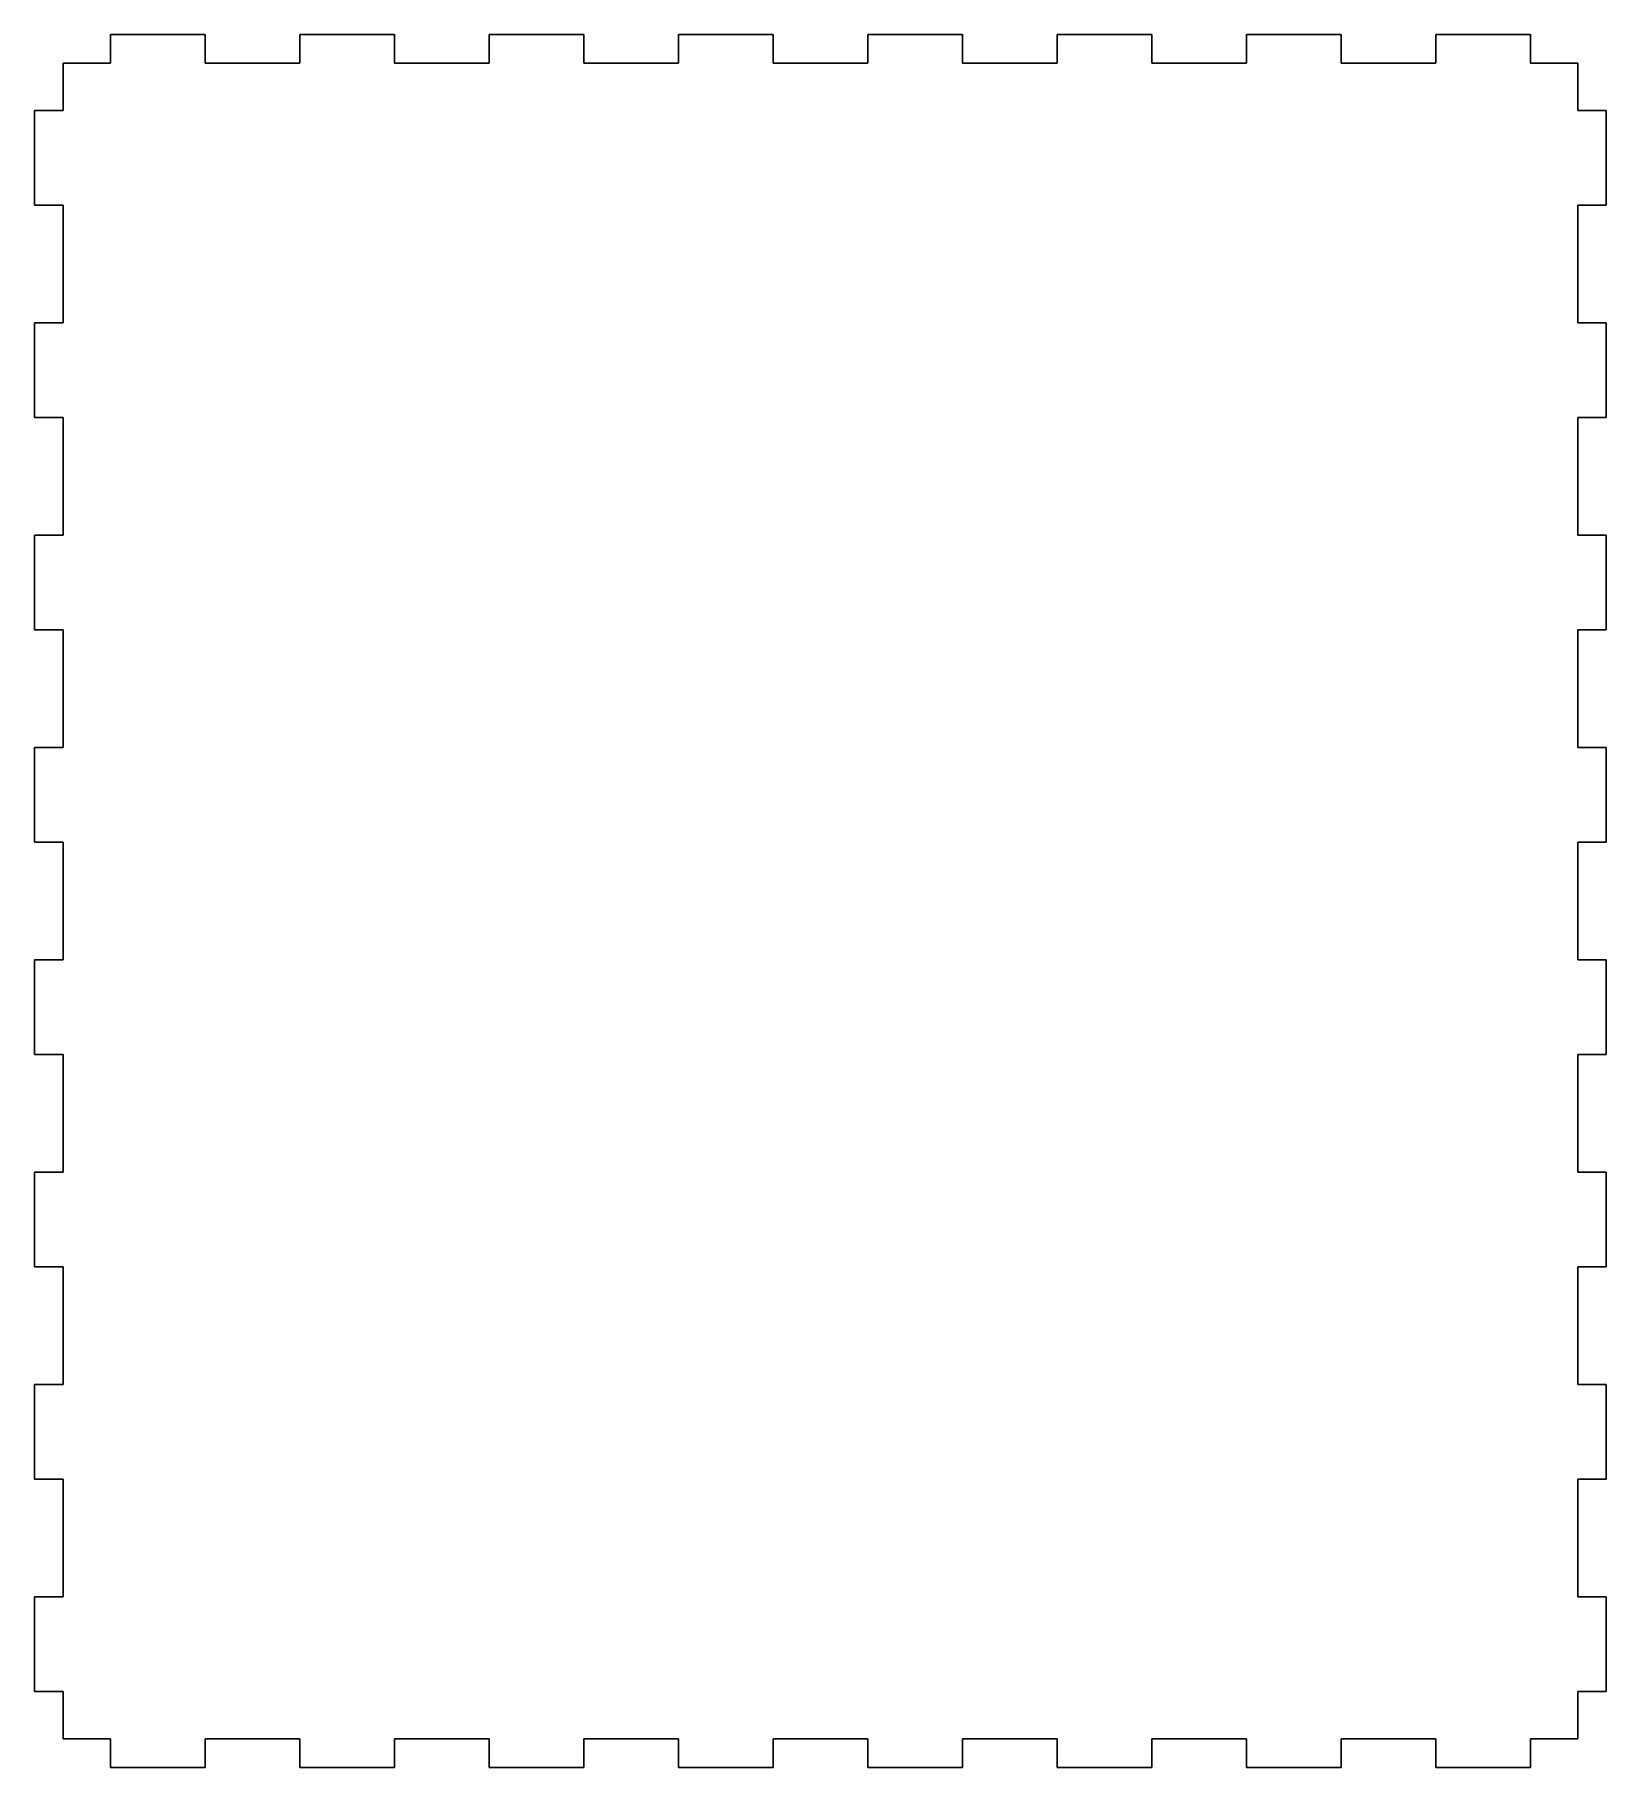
# Model space of a CAD drawing. Header units: millimetres. Extents: x -68 to 98, y -134 to 49.
import ezdxf

# ---------------------------------------------------------------- set-up
doc = ezdxf.new("R2010")
doc.units = ezdxf.units.MM

msp = doc.modelspace()

# ---------------------------------------------------------------- linework, layer by layer
at = {"color": 7, "linetype": 'Continuous', "lineweight": 25}
for p, q in [((-59.68, 48.75), (-59.68, 45.75)), ((-49.68, 48.75), (-59.68, 48.75)), ((-49.68, 45.75), (-49.68, 48.75)), ((-39.68, 48.75), (-39.68, 45.75)), ((-29.68, 48.75), (-39.68, 48.75)), ((-29.68, 45.75), (-29.68, 48.75)), ((-19.68, 48.75), (-19.68, 45.75)), ((-9.68, 48.75), (-19.68, 48.75)), ((-9.68, 45.75), (-9.68, 48.75)), ((0.32, 48.75), (0.32, 45.75)), ((10.32, 48.75), (0.32, 48.75)), ((10.32, 45.75), (10.32, 48.75)), ((20.32, 48.75), (20.32, 45.75)), ((30.32, 48.75), (20.32, 48.75)), ((30.32, 45.75), (30.32, 48.75)), ((40.32, 48.75), (40.32, 45.75)), ((50.32, 48.75), (40.32, 48.75)), ((50.32, 45.75), (50.32, 48.75)), ((60.32, 48.75), (60.32, 45.75)), ((70.32, 48.75), (60.32, 48.75)), ((70.32, 45.75), (70.32, 48.75)), ((80.32, 48.75), (80.32, 45.75)), ((90.32, 48.75), (80.32, 48.75)), ((90.32, 45.75), (90.32, 48.75)), ((-59.68, 45.75), (-64.68, 45.75)), ((-64.68, 45.75), (-64.68, 40.75)), ((-39.68, 45.75), (-49.68, 45.75)), ((-19.68, 45.75), (-29.68, 45.75)), ((0.32, 45.75), (-9.68, 45.75)), ((20.32, 45.75), (10.32, 45.75)), ((40.32, 45.75), (30.32, 45.75)), ((60.32, 45.75), (50.32, 45.75)), ((80.32, 45.75), (70.32, 45.75)), ((95.32, 45.75), (90.32, 45.75)), ((95.32, 40.75), (95.32, 45.75)), ((-67.68, 40.75), (-67.68, 30.75)), ((-64.68, 40.75), (-67.68, 40.75)), ((98.32, 40.75), (95.32, 40.75)), ((98.32, 30.75), (98.32, 40.75)), ((-67.68, 30.75), (-64.68, 30.75)), ((-64.68, 30.75), (-64.68, 18.32)), ((95.32, 30.75), (98.32, 30.75)), ((95.32, 18.32), (95.32, 30.75)), ((-67.68, 18.32), (-67.68, 8.32)), ((-64.68, 18.32), (-67.68, 18.32)), ((98.32, 18.32), (95.32, 18.32)), ((98.32, 8.32), (98.32, 18.32)), ((-67.68, 8.32), (-64.68, 8.32)), ((-64.68, 8.32), (-64.68, -4.11)), ((95.32, 8.32), (98.32, 8.32)), ((95.32, -4.11), (95.32, 8.32)), ((-67.68, -4.11), (-67.68, -14.11)), ((-64.68, -4.11), (-67.68, -4.11)), ((98.32, -4.11), (95.32, -4.11)), ((98.32, -14.11), (98.32, -4.11)), ((-67.68, -14.11), (-64.68, -14.11)), ((-64.68, -14.11), (-64.68, -26.53)), ((95.32, -14.11), (98.32, -14.11)), ((95.32, -26.53), (95.32, -14.11)), ((-67.68, -26.53), (-67.68, -36.53)), ((-64.68, -26.53), (-67.68, -26.53)), ((98.32, -26.53), (95.32, -26.53)), ((98.32, -36.53), (98.32, -26.53)), ((-67.68, -36.53), (-64.68, -36.53)), ((-64.68, -36.53), (-64.68, -48.96)), ((95.32, -36.53), (98.32, -36.53)), ((95.32, -48.96), (95.32, -36.53)), ((-67.68, -48.96), (-67.68, -58.96)), ((-64.68, -48.96), (-67.68, -48.96)), ((98.32, -48.96), (95.32, -48.96)), ((98.32, -58.96), (98.32, -48.96)), ((-67.68, -58.96), (-64.68, -58.96)), ((-64.68, -58.96), (-64.68, -71.39)), ((95.32, -58.96), (98.32, -58.96)), ((95.32, -71.39), (95.32, -58.96)), ((-67.68, -71.39), (-67.68, -81.39)), ((-64.68, -71.39), (-67.68, -71.39)), ((98.32, -71.39), (95.32, -71.39)), ((98.32, -81.39), (98.32, -71.39)), ((-67.68, -81.39), (-64.68, -81.39)), ((-64.68, -81.39), (-64.68, -93.82)), ((95.32, -81.39), (98.32, -81.39)), ((95.32, -93.82), (95.32, -81.39)), ((-67.68, -93.82), (-67.68, -103.82)), ((-64.68, -93.82), (-67.68, -93.82)), ((98.32, -93.82), (95.32, -93.82)), ((98.32, -103.82), (98.32, -93.82)), ((-67.68, -103.82), (-64.68, -103.82)), ((-64.68, -103.82), (-64.68, -116.25)), ((95.32, -103.82), (98.32, -103.82)), ((95.32, -116.25), (95.32, -103.82)), ((-67.68, -116.25), (-67.68, -126.25)), ((-64.68, -116.25), (-67.68, -116.25)), ((98.32, -116.25), (95.32, -116.25)), ((98.32, -126.25), (98.32, -116.25)), ((-67.68, -126.25), (-64.68, -126.25)), ((-64.68, -126.25), (-64.68, -131.25)), ((95.32, -126.25), (98.32, -126.25)), ((95.32, -131.25), (95.32, -126.25)), ((-64.68, -131.25), (-59.68, -131.25)), ((-59.68, -131.25), (-59.68, -134.25)), ((-49.68, -131.25), (-39.68, -131.25)), ((-49.68, -134.25), (-49.68, -131.25)), ((-39.68, -131.25), (-39.68, -134.25)), ((-29.68, -131.25), (-19.68, -131.25)), ((-29.68, -134.25), (-29.68, -131.25)), ((-19.68, -131.25), (-19.68, -134.25)), ((-9.68, -131.25), (0.32, -131.25)), ((-9.68, -134.25), (-9.68, -131.25)), ((0.32, -131.25), (0.32, -134.25)), ((10.32, -131.25), (20.32, -131.25)), ((10.32, -134.25), (10.32, -131.25)), ((20.32, -131.25), (20.32, -134.25)), ((30.32, -131.25), (40.32, -131.25)), ((30.32, -134.25), (30.32, -131.25)), ((40.32, -131.25), (40.32, -134.25)), ((50.32, -131.25), (60.32, -131.25)), ((50.32, -134.25), (50.32, -131.25)), ((60.32, -131.25), (60.32, -134.25)), ((70.32, -131.25), (80.32, -131.25)), ((70.32, -134.25), (70.32, -131.25)), ((80.32, -131.25), (80.32, -134.25)), ((90.32, -131.25), (95.32, -131.25)), ((90.32, -134.25), (90.32, -131.25)), ((-59.68, -134.25), (-49.68, -134.25)), ((-39.68, -134.25), (-29.68, -134.25)), ((-19.68, -134.25), (-9.68, -134.25)), ((0.32, -134.25), (10.32, -134.25)), ((20.32, -134.25), (30.32, -134.25)), ((40.32, -134.25), (50.32, -134.25)), ((60.32, -134.25), (70.32, -134.25)), ((80.32, -134.25), (90.32, -134.25))]:
    msp.add_line(p, q, dxfattribs=at)

doc.saveas('drawing.dxf')
